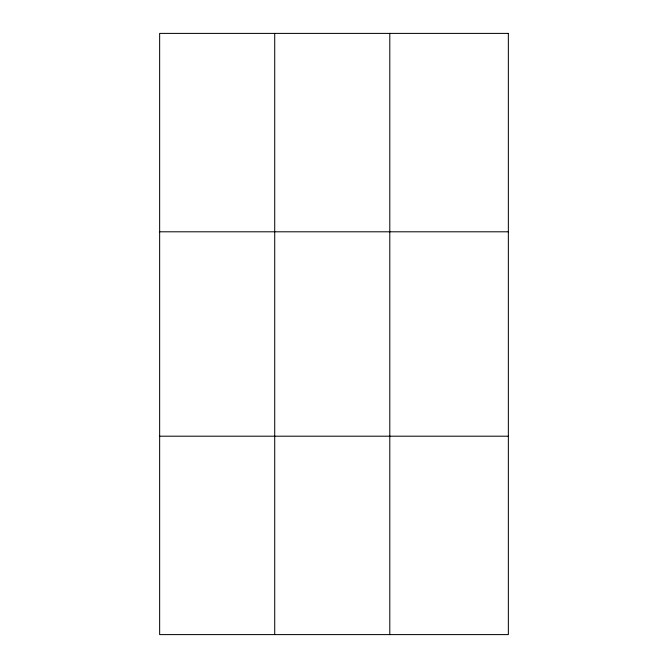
<?xml version="1.0" encoding="UTF-8"?>
<svg xmlns="http://www.w3.org/2000/svg" width="668" height="668" viewBox="0 0 668 668"><rect width="100%" height="100%" fill="white"/><g stroke="black" fill="none" stroke-linecap="round" stroke-linejoin="round"><path stroke-width="1" d="M274.715 634.6L274.715 33.4M389.795 634.6L389.795 33.4M159.644 231.796L508.356 231.796M159.644 436.204L508.356 436.204M508.356 33.4L159.644 33.4L159.644 634.6L508.356 634.6L508.356 33.4"/></g></svg>
